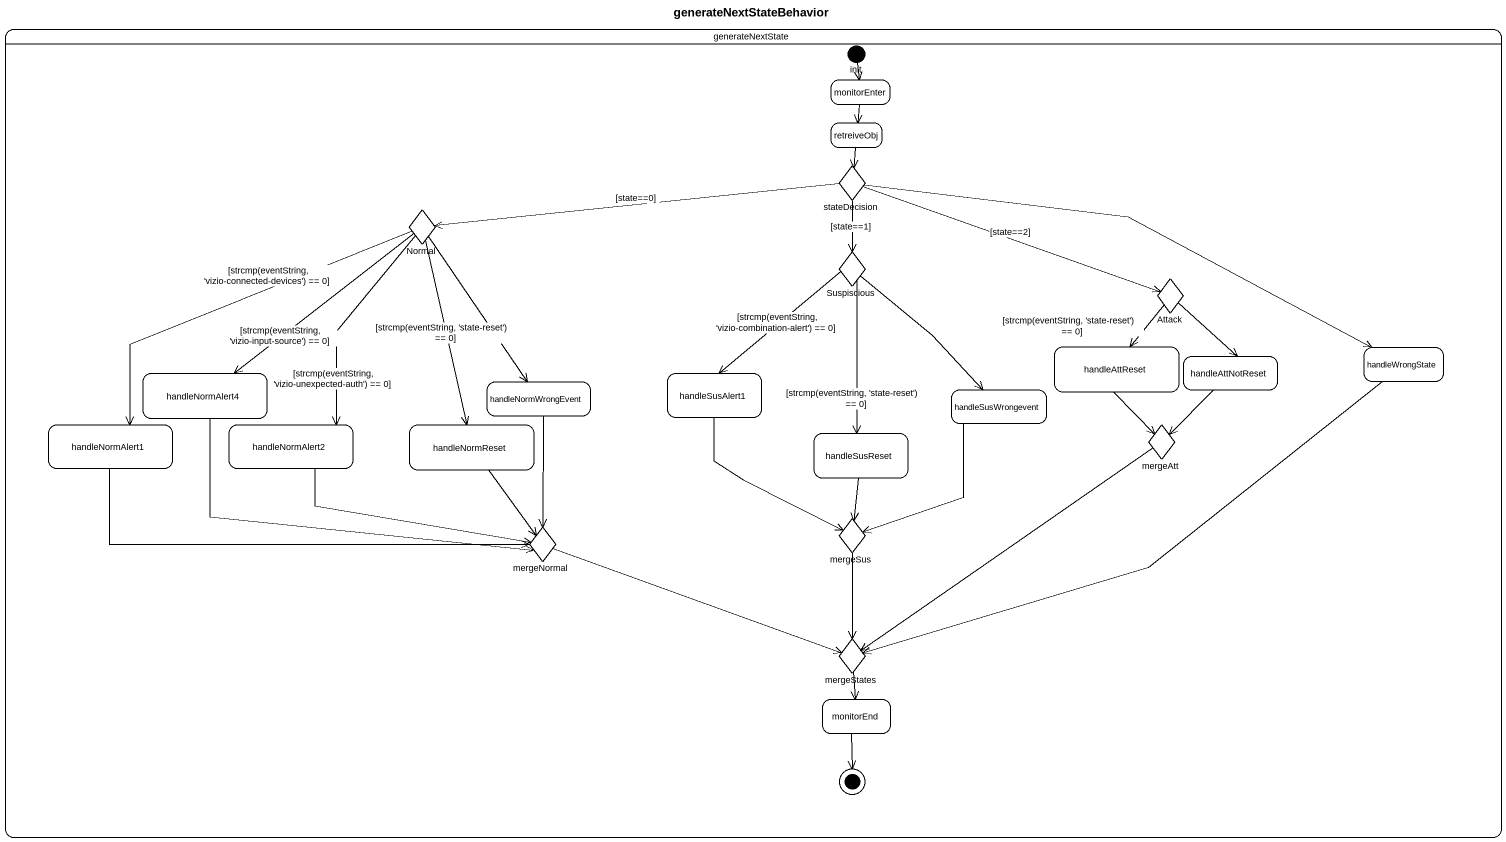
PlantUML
@startuml
title generateNextStateBehavior
hide empty description
state generateNextState {
  state init <<start>>
  state monitorEnter
  state retreiveObj
  state stateDecision <<choice>>
  state Normal <<choice>>
  state Suspiscious <<choice>>
  state Attack <<choice>>
  state handleAttReset
  state handleAttNotReset
  state handleWrongState
  state handleNormAlert4
  state handleNormWrongEvent
  state handleSusAlert1
  state handleSusWrongevent
  state handleNormAlert1
  state handleNormAlert2
  state handleNormReset
  state handleSusReset
  state mergeAtt <<choice>>
  state mergeNormal <<choice>>
  state mergeSus <<choice>>
  state mergeStates <<choice>>
  state monitorEnd
  monitorEnd --> [*]
}
init --> monitorEnter
monitorEnter --> retreiveObj
retreiveObj --> stateDecision
stateDecision -left-> Normal : [state==0]
stateDecision --> Suspiscious : [state==1]
stateDecision -right-> Attack : [state==2]
stateDecision -right-> handleWrongState
Normal --> handleNormAlert4 : [strcmp(eventString, 'vizio-input-source') == 0]
Normal --> handleNormWrongEvent
Normal --> handleNormAlert1 : [strcmp(eventString, 'vizio-connected-devices') == 0]
Normal --> handleNormAlert2 : [strcmp(eventString, 'vizio-unexpected-auth') == 0]
Normal --> handleNormReset : [strcmp(eventString, 'state-reset') == 0]
Suspiscious --> handleSusAlert1 : [strcmp(eventString, 'vizio-combination-alert') == 0]
Suspiscious --> handleSusWrongevent
Suspiscious --> handleSusReset : [strcmp(eventString, 'state-reset') == 0]
Attack --> handleAttReset : [strcmp(eventString, 'state-reset') == 0]
Attack --> handleAttNotReset
handleAttReset --> mergeAtt
handleAttNotReset --> mergeAtt
handleWrongState -left-> mergeStates
handleNormAlert4 -right-> mergeNormal
handleNormWrongEvent --> mergeNormal
handleSusAlert1 --> mergeSus
handleSusWrongevent --> mergeSus
handleNormAlert1 -right-> mergeNormal
handleNormAlert2 -right-> mergeNormal
handleNormReset --> mergeNormal
handleSusReset --> mergeSus
mergeAtt --> mergeStates
mergeNormal -right-> mergeStates
mergeSus --> mergeStates
mergeStates --> monitorEnd
@enduml
